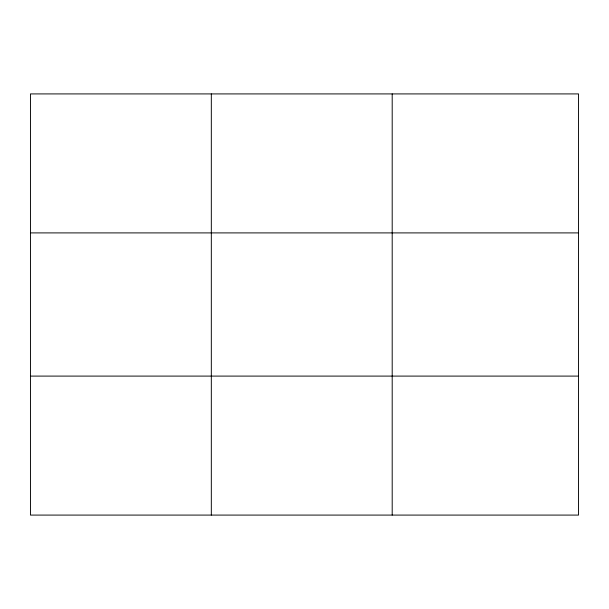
<?xml version="1.0" encoding="UTF-8"?>
<svg xmlns="http://www.w3.org/2000/svg" width="609" height="609" viewBox="0 0 609 609"><rect width="100%" height="100%" fill="white"/><g stroke="black" fill="none" stroke-linecap="round" stroke-linejoin="round"><path stroke-width="0.91" d="M211.323 93.915L211.323 515.085M392.196 93.915L392.196 515.085M578.55 232.904L578.55 93.915L30.45 93.915L30.45 515.085L578.55 515.085L578.55 232.904L30.45 232.904M30.45 376.096L578.55 376.096"/></g></svg>
